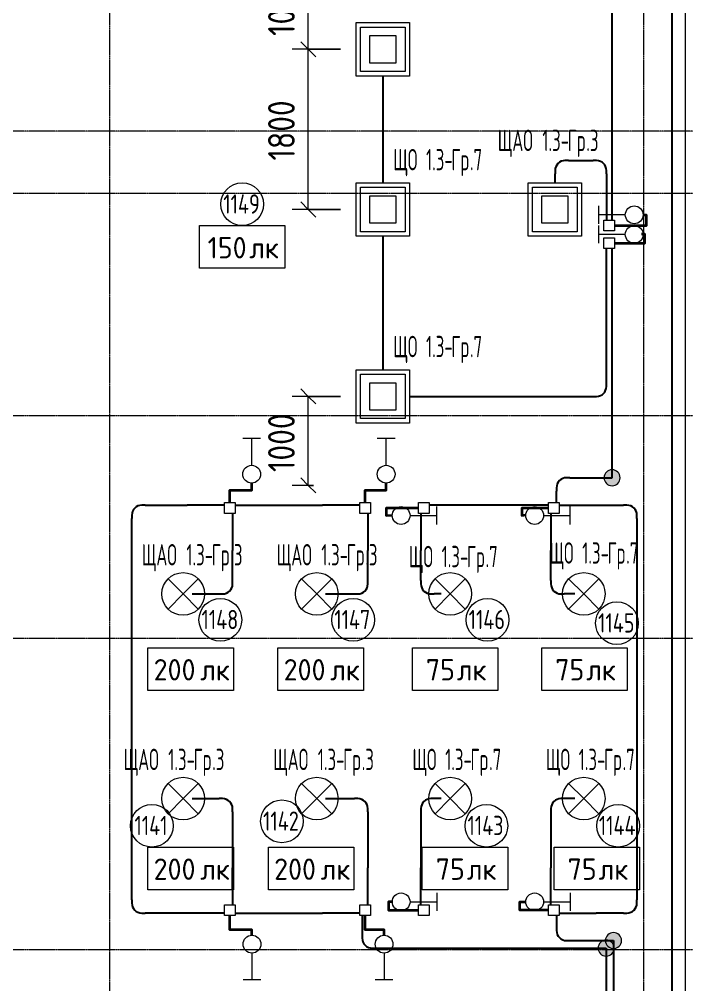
# Model space of a CAD drawing. Header units: millimetres. Extents: x -4730 to 98194, y -4296 to 93388.
# Drawn here: x 76986 to 84484, y 7609 to 18457 of the extents above; entities that cross this region are included whole.
import ezdxf

# ---------------------------------------------------------------- set-up
doc = ezdxf.new("R2010")
doc.units = ezdxf.units.MM
doc.linetypes.add('Линия сетки', pattern=[22.225, 12.7, -3.175, 3.175, -3.175])
for name, color, linetype, lineweight, true_color in [('Кабельные лотки', 5, 'Continuous', 25, 0x0000ff), ('Короба', 7, 'Continuous', 25, 0x008000), ('Опуск', 7, 'Continuous', 18, 0x007f00), ('Соединительные детали коробов', 7, 'Continuous', 25, 0x008000), ('Типовые аннотации', 5, 'Continuous', 18, 0x0000ff)]:
    doc.layers.add(name, color=color, linetype=linetype, lineweight=lineweight, true_color=true_color)
for name, color, linetype, lineweight in [('Марки помещений', 7, 'Continuous', 9), ('Марки силовых электроприборов', 7, 'Continuous', 9), ('Осевая линия', 7, 'Continuous', 18), ('Оси', 7, 'Continuous', 9), ('Провода', 7, 'Continuous', 35), ('Размеры', 7, 'Continuous', 9), ('Размеры-120', 7, 'Continuous', 9)]:
    doc.layers.add(name, color=color, linetype=linetype, lineweight=lineweight)
doc.styles.add('GOST Common', font='GOST_Common.ttf', dxfattribs={"width": 0.6, "height": 240})
doc.styles.add('GOST Common_1', font='GOST_Common.ttf', dxfattribs={"width": 0.9, "height": 300})
doc.styles.add('GOST Common_2', font='GOST_Common.ttf', dxfattribs={"height": 240})
doc.styles.add('GOST Common_3', font='GOST_Common.ttf', dxfattribs={"width": 0.8, "height": 216})
doc.dimstyles.new('ADSK_Проверочный_3', dxfattribs={"dimscale": 304.8, "dimtxt": 301.714499, "dimasz": 0.556693, "dimexe": 0.590551, "dimexo": 0.590551, "dimgap": 0.19685, "dimtad": 1, "dimdec": 3, "dimrnd": 0.001, "dimdsep": 46, "dimtxsty": 'GOST Common_1', "dimblk1": 'OBLIQUE', "dimblk2": 'OBLIQUE', "dimsah": 1, "dimcen": 0.09, "dimazin": 0, "dimtfac": 1, "dimtdec": 4, "dimtix": 1, "dimtmove": 0, "dimatfit": 3, "dimfxl": 1, "dimtvp": 1, "dimtolj": 1, "dimtzin": 0, "dimarcsym": 2})

# ---------------------------------------------------------------- blocks, each defined once
blk = doc.blocks.new('M_Короб_ отвод - Плоский торец - ПВХ - Стандартная-2386742-1-й этаж')
at = {"layer": 'Соединительные детали коробов'}
for p, q in [((0, 111.95), (0, 150.05)), ((-150.05, 0), (-111.95, 0))]:
    blk.add_line(p, q, dxfattribs=at)
blk.add_arc((-111.95, 111.95), 111.95, 270, 0, dxfattribs=at)
blk = doc.blocks.new('M_Короб_ отвод - Плоский торец - ПВХ - Стандартная-2670617-1-й этаж')
at = {"layer": 'Соединительные детали коробов'}
for p, q in [((88517, 25790), (88517, 25752)), ((88517, 25752), (88517, 25673)), ((88517, 25673), (88517, 25646))]:
    blk.add_line(p, q, dxfattribs=at)
blk = doc.blocks.new('M_Короб_ отвод - Плоский торец - ПВХ - Стандартная-V3-1-й этаж')
at = {"layer": 'Соединительные детали коробов'}
for p, q in [((88517, 25556), (88517, 25529)), ((88517, 25529), (88517, 25449)), ((88517, 25449), (88517, 25411))]:
    blk.add_line(p, q, dxfattribs=at)
blk = doc.blocks.new('M_Короб_ отвод - Плоский торец - ПВХ - Стандартная-V2-1-й этаж')
at = {"layer": 'Соединительные детали коробов'}
for p, q in [((87334, 39408), (87334, 39408)), ((87446, 39408), (87334, 39408)), ((87484, 39408), (87446, 39408))]:
    blk.add_line(p, q, dxfattribs=at)
blk = doc.blocks.new('M_Короб_ отвод - Плоский торец - ПВХ - Стандартная-V1-1-й этаж')
at = {"layer": 'Соединительные детали коробов'}
for p, q in [((13680, 60610), (13680, 60610)), ((13680, 60610), (13791.95, 60610)), ((13791.95, 60610), (13830.05, 60610))]:
    blk.add_line(p, q, dxfattribs=at)
blk = doc.blocks.new('DIMBLOCK326-1-й этаж')
at = {"layer": 'Размеры-120'}
for p, q in [((80233, 19120), (80149, 19205)), ((80293, 19120), (80053, 19120)), ((80233, 18120), (80233, 19120)), ((80233, 19120), (80318, 19035)), ((80233, 19120), (80293, 19120)), ((80595, 18120), (80053, 18120)), ((80233, 18120), (80149, 18205)), ((80233, 18120), (80318, 18035)), ((80233, 18120), (80595, 18120))]:
    blk.add_line(p, q, dxfattribs=at)
at = {"layer": 'Размеры-120', "color": 0, "insert": (79781, 18270), "char_height": 300, "width": 840.71, "attachment_point": 1, "rotation": 90, "line_spacing_factor": 1.022761, "style": 'GOST Common_1'}
blk.add_mtext('1000', dxfattribs=at)
blk = doc.blocks.new('_Oblique')
at = {"color": 0, "linetype": 'ByBlock', "lineweight": -2}
blk.add_line((-0.5, -0.5), (0.5, 0.5), dxfattribs=at)
blk = doc.blocks.new('DIMBLOCK327-1-й этаж')
at = {"layer": 'Размеры-120'}
for p, q in [((80595, 14220), (80053, 14220)), ((80233, 14220), (80149, 14305)), ((80233, 13220), (80233, 14220)), ((80233, 14220), (80318, 14135)), ((80233, 14220), (80595, 14220)), ((80233, 13220), (80149, 13305)), ((80293, 13220), (80053, 13220)), ((80233, 13220), (80318, 13135)), ((80233, 13220), (80293, 13220))]:
    blk.add_line(p, q, dxfattribs=at)
at = {"layer": 'Размеры-120', "color": 0, "insert": (79781, 13370), "char_height": 300, "width": 840.71, "attachment_point": 1, "rotation": 90, "line_spacing_factor": 1.022761, "style": 'GOST Common_1'}
blk.add_mtext('1000', dxfattribs=at)
blk = doc.blocks.new('DIMBLOCK328-1-й этаж')
at = {"layer": 'Размеры-120'}
for p, q in [((80595, 18120), (80053, 18120)), ((80233, 18120), (80149, 18205)), ((80233, 16320), (80233, 18120)), ((80233, 18120), (80318, 18035)), ((80233, 18120), (80595, 18120)), ((80233, 16320), (80149, 16405)), ((80595, 16320), (80053, 16320)), ((80233, 16320), (80318, 16235)), ((80233, 16320), (80595, 16320))]:
    blk.add_line(p, q, dxfattribs=at)
at = {"layer": 'Размеры-120', "color": 0, "insert": (79781, 16870), "char_height": 300, "width": 840.71, "attachment_point": 1, "rotation": 90, "line_spacing_factor": 1.022761, "style": 'GOST Common_1'}
blk.add_mtext('1800', dxfattribs=at)
blk = doc.blocks.new('Морка помещения_освещённость_ - Морка помещения_освещённость_-1484368-1-й этаж')
at = {"layer": 'Марки помещений', "color": 190, "true_color": 0x8000ff}
for p, q in [((-4, 0), (-4, 4)), ((-4, 4), (4, 4)), ((4, 4), (4, 0)), ((4, 0), (-4, 0))]:
    blk.add_line(p, q, dxfattribs=at)
blk = doc.blocks.new('ADSK_Марка_Помещение_1_ГОСТ21-501-2011 - Номер-85995-1-й этаж')
at = {"layer": 'Марки помещений'}
blk.add_circle((0, 0), 2, dxfattribs=at)

msp = doc.modelspace()

# ---------------------------------------------------------------- hatches: boundary and pattern name
at = {"layer": 'Опуск'}
h = msp.add_hatch(color=256, dxfattribs=at)
edge = h.paths.add_edge_path(flags=0)
edge.add_arc((83645.5441, 13305.8664), 90, 180, 360)
edge.add_arc((83645.5441, 13305.8664), 90, 0, 180)
h = msp.add_hatch(color=256, dxfattribs=at)
edge = h.paths.add_edge_path(flags=0)
edge.add_arc((83661.7014, 8105), 90, 180, 360)
edge.add_arc((83661.7014, 8105), 90, 0, 180)
h = msp.add_hatch(color=256, dxfattribs=at)
edge = h.paths.add_edge_path(flags=0)
edge.add_arc((83578.7014, 8020), 90, 180, 360)
edge.add_arc((83578.7014, 8020), 90, 0, 180)

# ---------------------------------------------------------------- linework, layer by layer
at = {"layer": 'Кабельные лотки'}
msp.add_line((84317.9607, 45878.1437), (84317.9607, 4978.1437), dxfattribs=at)
at = {"layer": 'Короба'}
for p, q in [((83645.5441, 16201.9062), (83645.5441, 20589.8195)), ((81072.264, 16617.5), (81072.264, 17822.5)), ((83154.578, 16870), (83432.4941, 16870)), ((83004.528, 16617.5), (83004.528, 16719.95)), ((83582.5441, 16719.95), (83582.5441, 16201.9062)), ((81072.264, 14517.5), (81072.264, 16022.5)), ((83582.5441, 14370.05), (83582.5441, 15881.9062)), ((83645.5441, 13455.9164), (83645.5441, 15881.9062)), ((81369.764, 14220), (83432.4941, 14220)), ((83171.7514, 13305.8664), (83495.4941, 13305.8664)), ((83021.7014, 13025.8664), (83021.7014, 13155.8164)), ((78400.2514, 12997.3664), (78873.0014, 12997.3664)), ((79107.7425, 12997.3664), (79017.2028, 12997.3664)), ((79290.2014, 12997.3664), (79251.9438, 12997.3664)), ((79410.2014, 12997.3664), (79448.459, 12997.3664)), ((79592.6604, 12997.3664), (79683.2, 12997.3664)), ((79827.4014, 12997.3664), (80393.0014, 12997.3664)), ((80627.7425, 12997.3664), (80537.2028, 12997.3664)), ((80810.2014, 12997.3664), (80771.9438, 12997.3664)), ((82930.2014, 12997.3664), (81590.2014, 12997.3664)), ((83050.2014, 12997.3664), (83088.459, 12997.3664)), ((83232.6604, 12997.3664), (83323.2, 12997.3664)), ((83467.4014, 12997.3664), (83775.1514, 12997.3664)), ((78250.2014, 8564.4164), (78250.2014, 12847.3164)), ((79381.7014, 12905.8664), (79381.7014, 12867.6089)), ((80901.7014, 12905.8664), (80901.7014, 12867.6089)), ((81498.7014, 12905.8664), (81498.7014, 12867.6089)), ((82958.7014, 12905.8664), (82958.7014, 12867.6089)), ((83925.2014, 12847.3164), (83925.2014, 8564.4164)), ((79381.7014, 12723.4075), (79381.7014, 12632.8678)), ((80901.7014, 12723.4075), (80901.7014, 12632.8678)), ((81498.7014, 12723.4075), (81498.7014, 12632.8678)), ((82958.7014, 12723.4075), (82958.7014, 12632.8678)), ((79381.7014, 12150.05), (79381.7014, 12488.6664)), ((80901.7014, 12150.05), (80901.7014, 12488.6664)), ((81498.7014, 12150.05), (81498.7014, 12488.6664)), ((82958.7014, 12150.05), (82958.7014, 12488.6664)), ((78927.2962, 12000), (79231.6514, 12000)), ((80427.2962, 12000), (80751.6514, 12000)), ((81727.2962, 12000), (81648.7514, 12000)), ((83227.2962, 12000), (83108.7514, 12000)), ((78927.2962, 9700), (79231.6514, 9700)), ((80427.2962, 9700), (80751.6514, 9700)), ((81727.2962, 9700), (81648.7514, 9700)), ((83227.2962, 9700), (83108.7514, 9700)), ((79381.7014, 9549.95), (79381.7014, 8923.0664)), ((80901.7014, 9549.95), (80901.7014, 8923.0664)), ((81498.7014, 9549.95), (81498.7014, 8923.0664)), ((82958.7014, 9549.95), (82958.7014, 8923.0664)), ((79381.7014, 8688.3254), (79381.7014, 8778.8651)), ((80901.7014, 8688.3254), (80901.7014, 8778.8651)), ((81498.7014, 8688.3254), (81498.7014, 8778.8651)), ((82958.7014, 8688.3254), (82958.7014, 8778.8651)), ((79381.7014, 8544.124), (79381.7014, 8505.8664)), ((80901.7014, 8505.8664), (80901.7014, 8544.124)), ((81498.7014, 8505.8664), (81498.7014, 8544.124)), ((82958.7014, 8505.8664), (82958.7014, 8544.124)), ((78873.0014, 8414.3664), (78400.2514, 8414.3664)), ((79107.7425, 8414.3664), (79017.2028, 8414.3664)), ((79290.2014, 8414.3664), (79251.9438, 8414.3664)), ((79410.2014, 8414.3664), (79448.459, 8414.3664)), ((79592.6604, 8414.3664), (79683.2, 8414.3664)), ((79827.4014, 8414.3664), (80393.0014, 8414.3664)), ((80627.7425, 8414.3664), (80537.2028, 8414.3664)), ((80810.2014, 8414.3664), (80771.9438, 8414.3664)), ((80838.7014, 8385.8664), (80838.7014, 8170.05)), ((83021.7014, 8385.8664), (83021.7014, 8255.05)), ((83050.2014, 8414.3664), (83088.459, 8414.3664)), ((83232.6604, 8414.3664), (83323.2, 8414.3664)), ((83775.1514, 8414.3664), (83467.4014, 8414.3664)), ((83171.7514, 8105), (83511.6514, 8105)), ((80988.7514, 8020), (83428.6514, 8020)), ((83661.7014, 7954.95), (83661.7014, 5591.8184)), ((83578.7014, 7869.95), (83578.7014, 6226.8184))]:
    msp.add_line(p, q, dxfattribs=at)
at = {"layer": 'Опуск'}
for centre, start, end in [((83645.5441, 13305.8664), 0, 180), ((83645.5441, 13305.8664), 180, 0), ((83661.7014, 8105), 0, 180), ((83578.7014, 8020), 0, 180), ((83661.7014, 8105), 180, 0), ((83578.7014, 8020), 180, 0)]:
    msp.add_arc(centre, 90, start, end, dxfattribs=at)
at = {"layer": 'Осевая линия'}
msp.add_line((84467.9607, 45878.1437), (84467.9607, 4978.1437), dxfattribs=at)
at = {"layer": 'Оси', "linetype": 'Линия сетки'}
for p, q in [((78000, 93388.3703), (78000, -3096.3487)), ((84000, 93388.3703), (84000, -3096.3487)), ((98194.2682, 17200), (-3530.0173, 17200)), ((98194.2682, 16500), (-3530.0173, 16500)), ((98194.2682, 14000), (-3530.0173, 14000)), ((98194.2682, 11500), (-3530.0173, 11500)), ((98194.2682, 8000), (-3530.0173, 8000))]:
    msp.add_line(p, q, dxfattribs=at)
at = {"layer": 'Провода', "flags": 128}
for points in [[(83674.0441, 16141.9065), (84034.0392, 16141.9082), (84034.0392, 16257.7017), (83993.9545, 16257.7017)], [(83674.0441, 15941.9065), (84014.0392, 15941.9082), (84014.0392, 16041.9082), (83977.7101, 16041.7692)], [(79350.2, 13025.8664), (79350.1966, 13165.8685), (79596.6164, 13165.8685), (79596.6164, 13245.6433)], [(80870.2, 13025.8664), (80870.1966, 13165.8685), (81107.261, 13165.8685), (81107.261, 13245.6433)], [(81470.2014, 12965.8667), (81107.261, 12965.8685), (81107.261, 12881.5145), (81176.2445, 12884.1484)], [(82930.2014, 12965.8668), (82630.1966, 12965.8685), (82630.1966, 12881.5145), (82678.4691, 12887.3989)], [(81181, 8540), (81135, 8540), (81135, 8445.8685), (81470.2014, 8445.8667)], [(82930.2014, 8445.8668), (82610.1966, 8445.8685), (82610.1966, 8540), (82669.2356, 8539.6474)], [(79600, 8164.3567), (79600, 8225), (79350.1966, 8225), (79350.2001, 8385.8664)], [(81084.2821, 8164.3567), (81084.2821, 8225), (80870.1966, 8225), (80870.2001, 8385.8664)]]:
    msp.add_lwpolyline(points, dxfattribs=at)
at = {"layer": 'Типовые аннотации'}
for p, q in [((80770, 18420), (81370, 18420)), ((80770, 17820), (80770, 18420)), ((80820, 18370), (81320, 18370)), ((80820, 17870), (80820, 18370)), ((81320, 18370), (81320, 17870)), ((81370, 18420), (81370, 17820)), ((80920, 18270), (80920, 17970)), ((81220, 18270), (80920, 18270)), ((81220, 17970), (81220, 18270)), ((80920, 17970), (81220, 17970)), ((81370, 17820), (80770, 17820)), ((81320, 17870), (80820, 17870)), ((80770, 16620), (81370, 16620)), ((80770, 16020), (80770, 16620)), ((81370, 16620), (81370, 16020)), ((80820, 16570), (81320, 16570)), ((80820, 16070), (80820, 16570)), ((81320, 16570), (81320, 16070)), ((80920, 16470), (80920, 16170)), ((81220, 16470), (80920, 16470)), ((81220, 16170), (81220, 16470)), ((80920, 16170), (81220, 16170)), ((81320, 16070), (80820, 16070)), ((83494.3567, 16140), (83494.3567, 15940)), ((81370, 16020), (80770, 16020)), ((83794.3567, 16040), (83494.3567, 16040)), ((80770, 14520), (81370, 14520)), ((80770, 13920), (80770, 14520)), ((80820, 14470), (81320, 14470)), ((80820, 13970), (80820, 14470)), ((81320, 14470), (81320, 13970)), ((81370, 14520), (81370, 13920)), ((80920, 14370), (80920, 14070)), ((81220, 14370), (80920, 14370)), ((81220, 14070), (81220, 14370)), ((80920, 14070), (81220, 14070)), ((81370, 13920), (80770, 13920)), ((81320, 13970), (80820, 13970)), ((81675.6433, 12781.5145), (81675.6433, 12981.5145)), ((83175.6433, 12781.5145), (83175.6433, 12981.5145)), ((81375.6433, 12881.5145), (81675.6433, 12881.5145)), ((82875.6433, 12881.5145), (83175.6433, 12881.5145)), ((81827.2962, 12000), (81657.5906, 12169.7056)), ((81827.2962, 12000), (81997.0018, 12169.7056)), ((83327.2962, 12000), (83157.5906, 12169.7056)), ((83327.2962, 12000), (83497.0018, 12169.7056)), ((81827.2962, 12000), (81657.5906, 11830.2944)), ((81827.2962, 12000), (81997.0018, 11830.2944)), ((83327.2962, 12000), (83157.5906, 11830.2944)), ((83327.2962, 12000), (83497.0018, 11830.2944)), ((81827.2962, 9700), (81657.5906, 9869.7056)), ((81827.2962, 9700), (81997.0018, 9869.7056)), ((83327.2962, 9700), (83157.5906, 9869.7056)), ((83327.2962, 9700), (83497.0018, 9869.7056)), ((81827.2962, 9700), (81657.5906, 9530.2944)), ((81827.2962, 9700), (81997.0018, 9530.2944)), ((83327.2962, 9700), (83157.5906, 9530.2944)), ((83327.2962, 9700), (83497.0018, 9530.2944)), ((81675.6433, 8640), (81675.6433, 8440)), ((83175.6433, 8640), (83175.6433, 8440)), ((81375.6433, 8540), (81675.6433, 8540)), ((82875.6433, 8540), (83175.6433, 8540))]:
    msp.add_line(p, q, dxfattribs=at)
at = {"layer": 'Типовые аннотации', "color": 1, "true_color": 0xff0000}
for p, q in [((82702.264, 16620), (83302.264, 16620)), ((82702.264, 16020), (82702.264, 16620)), ((83302.264, 16620), (83302.264, 16020)), ((82752.264, 16570), (83252.264, 16570)), ((82752.264, 16070), (82752.264, 16570)), ((83252.264, 16570), (83252.264, 16070)), ((82852.264, 16470), (82852.264, 16170)), ((83152.264, 16470), (82852.264, 16470)), ((83152.264, 16170), (83152.264, 16470)), ((83494.3567, 16360), (83494.3567, 16160)), ((82852.264, 16170), (83152.264, 16170)), ((83794.3567, 16260), (83494.3567, 16260)), ((83554.0441, 16201.9062), (83674.0441, 16201.9062)), ((83554.0441, 16081.9062), (83554.0441, 16201.9062)), ((83674.0441, 16201.9062), (83674.0441, 16081.9062)), ((83252.264, 16070), (82752.264, 16070)), ((83674.0441, 16081.9062), (83554.0441, 16081.9062)), ((83302.264, 16020), (82702.264, 16020)), ((79696.6164, 13745.6433), (79496.6164, 13745.6433)), ((79596.6164, 13445.6433), (79596.6164, 13745.6433)), ((81207.261, 13745.6433), (81007.261, 13745.6433)), ((81107.261, 13445.6433), (81107.261, 13745.6433)), ((79290.2014, 13025.8664), (79410.2014, 13025.8664)), ((79290.2014, 12905.8664), (79290.2014, 13025.8664)), ((79410.2014, 13025.8664), (79410.2014, 12905.8664)), ((80810.2014, 13025.8664), (80930.2014, 13025.8664)), ((80810.2014, 12905.8664), (80810.2014, 13025.8664)), ((80930.2014, 13025.8664), (80930.2014, 12905.8664)), ((79410.2014, 12905.8664), (79290.2014, 12905.8664)), ((80930.2014, 12905.8664), (80810.2014, 12905.8664)), ((78827.2962, 12000), (78657.5906, 12169.7056)), ((78827.2962, 12000), (78997.0018, 12169.7056)), ((80327.2962, 12000), (80157.5906, 12169.7056)), ((80327.2962, 12000), (80497.0018, 12169.7056)), ((78827.2962, 12000), (78657.5906, 11830.2944)), ((78827.2962, 12000), (78997.0018, 11830.2944)), ((80327.2962, 12000), (80157.5906, 11830.2944)), ((80327.2962, 12000), (80497.0018, 11830.2944)), ((78827.2962, 9700), (78657.5906, 9869.7056)), ((78827.2962, 9700), (78997.0018, 9869.7056)), ((80327.2962, 9700), (80157.5906, 9869.7056)), ((80327.2962, 9700), (80497.0018, 9869.7056)), ((78827.2962, 9700), (78657.5906, 9530.2944)), ((78827.2962, 9700), (78997.0018, 9530.2944)), ((80327.2962, 9700), (80157.5906, 9530.2944)), ((80327.2962, 9700), (80497.0018, 9530.2944)), ((79290.2014, 8505.8664), (79410.2014, 8505.8664)), ((79290.2014, 8385.8664), (79290.2014, 8505.8664)), ((79410.2014, 8505.8664), (79410.2014, 8385.8664)), ((80810.2014, 8505.8664), (80930.2014, 8505.8664)), ((80810.2014, 8385.8664), (80810.2014, 8505.8664)), ((80930.2014, 8505.8664), (80930.2014, 8385.8664)), ((79410.2014, 8385.8664), (79290.2014, 8385.8664)), ((80930.2014, 8385.8664), (80810.2014, 8385.8664)), ((79600, 7964.3567), (79600, 7664.3567)), ((81084.2821, 7964.3567), (81084.2821, 7664.3567)), ((79700, 7664.3567), (79500, 7664.3567)), ((81184.2821, 7664.3567), (80984.2821, 7664.3567))]:
    msp.add_line(p, q, dxfattribs=at)
at = {"layer": 'Типовые аннотации', "color": 16, "true_color": 0x800000}
for p, q in [((83554.0441, 16001.9062), (83674.0441, 16001.9062)), ((83554.0441, 15881.9062), (83554.0441, 16001.9062)), ((83674.0441, 16001.9062), (83674.0441, 15881.9062)), ((83674.0441, 15881.9062), (83554.0441, 15881.9062))]:
    msp.add_line(p, q, dxfattribs=at)
at = {"layer": 'Типовые аннотации', "color": 7}
for p, q in [((81470.2014, 13025.8664), (81590.2014, 13025.8664)), ((81470.2014, 12905.8664), (81470.2014, 13025.8664)), ((81590.2014, 13025.8664), (81590.2014, 12905.8664)), ((82930.2014, 13025.8664), (83050.2014, 13025.8664)), ((82930.2014, 12905.8664), (82930.2014, 13025.8664)), ((83050.2014, 13025.8664), (83050.2014, 12905.8664)), ((81590.2014, 12905.8664), (81470.2014, 12905.8664)), ((83050.2014, 12905.8664), (82930.2014, 12905.8664)), ((81470.2014, 8505.8664), (81590.2014, 8505.8664)), ((81470.2014, 8385.8664), (81470.2014, 8505.8664)), ((81590.2014, 8505.8664), (81590.2014, 8385.8664)), ((82930.2014, 8505.8664), (83050.2014, 8505.8664)), ((82930.2014, 8385.8664), (82930.2014, 8505.8664)), ((83050.2014, 8505.8664), (83050.2014, 8385.8664)), ((81590.2014, 8385.8664), (81470.2014, 8385.8664)), ((83050.2014, 8385.8664), (82930.2014, 8385.8664))]:
    msp.add_line(p, q, dxfattribs=at)
at = {"layer": 'Типовые аннотации', "color": 1, "true_color": 0xff0000}
for centre, radius in [((83894.3567, 16260), 100), ((79596.6164, 13345.6433), 100), ((81107.261, 13345.6433), 100), ((78827.2962, 12000), 240), ((80327.2962, 12000), 240), ((78827.2962, 9700), 240), ((80327.2962, 9700), 240), ((79600, 8064.3567), 100), ((81084.2821, 8064.3567), 100)]:
    msp.add_circle(centre, radius, dxfattribs=at)
at = {"layer": 'Типовые аннотации'}
for centre, radius in [((83894.3567, 16040), 100), ((81275.6433, 12881.5145), 100), ((82775.6433, 12881.5145), 100), ((81827.2962, 12000), 240), ((83327.2962, 12000), 240), ((81827.2962, 9700), 240), ((83327.2962, 9700), 240), ((81275.6433, 8540), 100), ((82775.6433, 8540), 100)]:
    msp.add_circle(centre, radius, dxfattribs=at)

# ---------------------------------------------------------------- block references
at = {"layer": 'Марки помещений', "xscale": 120, "yscale": 120, "zscale": 120}
for p in [(79489.7268, 16379.1732), (79244.8196, 11710.1992), (80736.886, 11710.1992), (82245.924, 11710.1992), (83700.7324, 11671.7899), (79936.7605, 9445.0834), (78475.8523, 9395.7461), (82233.4122, 9395.7461), (83714.8853, 9395.7461)]:
    msp.add_blockref('ADSK_Марка_Помещение_1_ГОСТ21-501-2011 - Номер-85995-1-й этаж', p, dxfattribs=at)
at = {"layer": 'Марки помещений', "color": 190, "true_color": 0x8000ff, "xscale": 120, "yscale": 120, "zscale": 120}
for p in [(79489.7268, 15659.1732), (78911.6721, 10916.3542), (80372.328, 10916.3542), (81882.0196, 10916.3542), (83335.2741, 10916.3542), (78911.6721, 8675.7461), (80265.027, 8675.7461), (81993.4122, 8675.7461), (83474.8853, 8675.7461)]:
    msp.add_blockref('Морка помещения_освещённость_ - Морка помещения_освещённость_-1484368-1-й этаж', p, dxfattribs=at)
at = {"layer": 'Соединительные детали коробов'}
for name, p, rotation in [('M_Короб_ отвод - Плоский торец - ПВХ - Стандартная-2386742-1-й этаж', (83004.528, 16870), 180), ('M_Короб_ отвод - Плоский торец - ПВХ - Стандартная-2386742-1-й этаж', (83582.5441, 16870), 90), ('M_Короб_ отвод - Плоский торец - ПВХ - Стандартная-2386742-1-й этаж', (83021.7014, 13305.8664), 180), ('M_Короб_ отвод - Плоский торец - ПВХ - Стандартная-2386742-1-й этаж', (78250.2014, 12997.3664), 180), ('M_Короб_ отвод - Плоский торец - ПВХ - Стандартная-V3-1-й этаж', (53461.7014, 101514.5224), 270), ('M_Короб_ отвод - Плоский торец - ПВХ - Стандартная-2670617-1-й этаж', (53461.7014, 101514.5224), 270), ('M_Короб_ отвод - Плоский торец - ПВХ - Стандартная-2670617-1-й этаж', (105238.7014, -75519.7896), 90), ('M_Короб_ отвод - Плоский торец - ПВХ - Стандартная-V3-1-й этаж', (105238.7014, -75519.7896), 90), ('M_Короб_ отвод - Плоский торец - ПВХ - Стандартная-V3-1-й этаж', (54981.7014, 101514.5224), 270), ('M_Короб_ отвод - Плоский торец - ПВХ - Стандартная-2670617-1-й этаж', (54981.7014, 101514.5224), 270), ('M_Короб_ отвод - Плоский торец - ПВХ - Стандартная-2670617-1-й этаж', (108878.7014, -75519.7896), 90), ('M_Короб_ отвод - Плоский торец - ПВХ - Стандартная-V3-1-й этаж', (108878.7014, -75519.7896), 90), ('M_Короб_ отвод - Плоский торец - ПВХ - Стандартная-2386742-1-й этаж', (83925.2014, 12997.3664), 90), ('M_Короб_ отвод - Плоский торец - ПВХ - Стандартная-2386742-1-й этаж', (81498.7014, 12000), 270), ('M_Короб_ отвод - Плоский торец - ПВХ - Стандартная-2386742-1-й этаж', (82958.7014, 12000), 270), ('M_Короб_ отвод - Плоский торец - ПВХ - Стандартная-2386742-1-й этаж', (79381.7014, 9700), 90), ('M_Короб_ отвод - Плоский торец - ПВХ - Стандартная-2386742-1-й этаж', (80901.7014, 9700), 90), ('M_Короб_ отвод - Плоский торец - ПВХ - Стандартная-2386742-1-й этаж', (81498.7014, 9700), 180), ('M_Короб_ отвод - Плоский торец - ПВХ - Стандартная-2386742-1-й этаж', (82958.7014, 9700), 180), ('M_Короб_ отвод - Плоский торец - ПВХ - Стандартная-V3-1-й этаж', (167898.8574, 34334.3664), 180), ('M_Короб_ отвод - Плоский торец - ПВХ - Стандартная-V3-1-й этаж', (169418.8574, 34334.3664), 180), ('M_Короб_ отвод - Плоский торец - ПВХ - Стандартная-V3-1-й этаж', (170015.8574, 34334.3664), 180), ('M_Короб_ отвод - Плоский торец - ПВХ - Стандартная-V3-1-й этаж', (171475.8574, 34334.3664), 180), ('M_Короб_ отвод - Плоский торец - ПВХ - Стандартная-2670617-1-й этаж', (169418.8574, 34334.3664), 180), ('M_Короб_ отвод - Плоский торец - ПВХ - Стандартная-2670617-1-й этаж', (170015.8574, 34334.3664), 180), ('M_Короб_ отвод - Плоский торец - ПВХ - Стандартная-2670617-1-й этаж', (171475.8574, 34334.3664), 180), ('M_Короб_ отвод - Плоский торец - ПВХ - Стандартная-2386742-1-й этаж', (78250.2014, 8414.3664), 270), ('M_Короб_ отвод - Плоский торец - ПВХ - Стандартная-V3-1-й этаж', (53461.7014, 96931.5224), 270), ('M_Короб_ отвод - Плоский торец - ПВХ - Стандартная-2670617-1-й этаж', (53461.7014, 96931.5224), 270), ('M_Короб_ отвод - Плоский торец - ПВХ - Стандартная-2670617-1-й этаж', (105238.7014, -80102.7896), 90), ('M_Короб_ отвод - Плоский торец - ПВХ - Стандартная-V3-1-й этаж', (105238.7014, -80102.7896), 90), ('M_Короб_ отвод - Плоский торец - ПВХ - Стандартная-V3-1-й этаж', (54981.7014, 96931.5224), 270), ('M_Короб_ отвод - Плоский торец - ПВХ - Стандартная-2670617-1-й этаж', (54981.7014, 96931.5224), 270), ('M_Короб_ отвод - Плоский торец - ПВХ - Стандартная-2670617-1-й этаж', (108878.7014, -80102.7896), 90), ('M_Короб_ отвод - Плоский торец - ПВХ - Стандартная-V3-1-й этаж', (108878.7014, -80102.7896), 90), ('M_Короб_ отвод - Плоский торец - ПВХ - Стандартная-2386742-1-й этаж', (83021.7014, 8105), 270), ('M_Короб_ отвод - Плоский торец - ПВХ - Стандартная-2386742-1-й этаж', (80838.7014, 8020), 270)]:
    msp.add_blockref(name, p, dxfattribs=dict(at, rotation=rotation))
for name, p in [('M_Короб_ отвод - Плоский торец - ПВХ - Стандартная-2386742-1-й этаж', (83582.5441, 14220)), ('M_Короб_ отвод - Плоский торец - ПВХ - Стандартная-2670617-1-й этаж', (-9135.4546, -12922.6336)), ('M_Короб_ отвод - Плоский торец - ПВХ - Стандартная-2670617-1-й этаж', (-7615.4546, -12922.6336)), ('M_Короб_ отвод - Плоский торец - ПВХ - Стандартная-2670617-1-й этаж', (-7018.4546, -12922.6336)), ('M_Короб_ отвод - Плоский торец - ПВХ - Стандартная-2670617-1-й этаж', (-5558.4546, -12922.6336)), ('M_Короб_ отвод - Плоский торец - ПВХ - Стандартная-V3-1-й этаж', (-9135.4546, -12922.6336)), ('M_Короб_ отвод - Плоский торец - ПВХ - Стандартная-V3-1-й этаж', (-7615.4546, -12922.6336)), ('M_Короб_ отвод - Плоский торец - ПВХ - Стандартная-V3-1-й этаж', (-7018.4546, -12922.6336)), ('M_Короб_ отвод - Плоский торец - ПВХ - Стандартная-V3-1-й этаж', (-5558.4546, -12922.6336)), ('M_Короб_ отвод - Плоский торец - ПВХ - Стандартная-2386742-1-й этаж', (79381.7014, 12000)), ('M_Короб_ отвод - Плоский торец - ПВХ - Стандартная-2386742-1-й этаж', (80901.7014, 12000)), ('M_Короб_ отвод - Плоский торец - ПВХ - Стандартная-2386742-1-й этаж', (83925.2014, 8414.3664))]:
    msp.add_blockref(name, p, dxfattribs=at)
at = {"layer": 'Соединительные детали коробов', "extrusion": (0, 0, -1)}
for p, rotation in [((-23035.5441, -374.1336), 90), ((-144271.7014, 21785), 270), ((-144188.7014, 21700), 270)]:
    msp.add_blockref('M_Короб_ отвод - Плоский торец - ПВХ - Стандартная-V1-1-й этаж', p, dxfattribs=dict(at, rotation=rotation))
for name, p in [('M_Короб_ отвод - Плоский торец - ПВХ - Стандартная-V2-1-й этаж', (-170979.2941, -26102.2588)), ('M_Короб_ отвод - Плоский торец - ПВХ - Стандартная-V3-1-й этаж', (-167898.8574, -16867.176)), ('M_Короб_ отвод - Плоский торец - ПВХ - Стандартная-V2-1-й этаж', (-170995.4514, -31303.1252)), ('M_Короб_ отвод - Плоский торец - ПВХ - Стандартная-V2-1-й этаж', (-170912.4514, -31388.1252))]:
    msp.add_blockref(name, p, dxfattribs=at)

# ---------------------------------------------------------------- texts
at = {"layer": 'Марки помещений', "char_height": 216, "attachment_point": 1, "style": 'GOST Common_3'}
for s, insert, width in [('1149', (79277.7309, 16489.9604), 523.3416), ('1148', (79032.8237, 11820.9865), 523.3416), ('1147', (80524.8901, 11820.9865), 523.3416), ('1146', (82033.9281, 11820.9865), 523.3416), ('1145', (83488.7365, 11782.5771), 523.3416), ('1142', (79724.7645, 9555.8706), 523.3416), ('1141', (78279.6963, 9506.5334), 484.8606), ('1143', (82021.4163, 9506.5334), 523.3416), ('1144', (83496.6493, 9506.5334), 538.734)]:
    msp.add_mtext(s, dxfattribs=dict(at, insert=insert, width=width))
at = {"layer": 'Марки помещений', "color": 190, "true_color": 0x8000ff, "char_height": 240, "attachment_point": 1, "style": 'GOST Common_2'}
for s, insert, width in [('150', (79101.843, 16010.8851), 567.59475), ('лк', (79570.1555, 16010.8851), 413.67075), ('200', (78495.5883, 11268.0662), 634.9365), ('лк', (79019.4633, 11268.0662), 413.67075), ('200', (79956.2441, 11268.0662), 634.9365), ('лк', (80480.1191, 11268.0662), 413.67075), ('75', (81553.5357, 11268.0662), 423.291), ('лк', (81902.7857, 11268.0662), 413.67075), ('75', (83006.7902, 11268.0662), 423.291), ('лк', (83356.0402, 11268.0662), 413.67075), ('200', (78495.5883, 9027.4581), 634.9365), ('200', (79848.9432, 9027.4581), 634.9365), ('75', (81664.9284, 9027.4581), 423.291), ('75', (83146.4014, 9027.4581), 423.291), ('лк', (79019.4633, 9027.4581), 413.67075), ('лк', (80372.8182, 9027.4581), 413.67075), ('лк', (82014.1784, 9027.4581), 413.67075), ('лк', (83495.6514, 9027.4581), 413.67075)]:
    msp.add_mtext(s, dxfattribs=dict(at, insert=insert, width=width))
at = {"layer": 'Марки силовых электроприборов', "char_height": 240, "attachment_point": 1, "style": 'GOST Common'}
for s, insert, width in [('ЩАО', (82360.8166, 17216.3148), 502.17705), (' 1.3-', (82775.1541, 17216.3148), 450.2277), ('Гр', (83146.6291, 17216.3148), 253.9746), ('.3', (83356.1791, 17216.3148), 173.1645), ('ЩО', (81187.1253, 17000.1824), 340.55685), (' 1.3-', (81468.1128, 17000.1824), 450.2277), ('Гр', (81839.5878, 17000.1824), 253.9746), ('.7', (82049.1378, 17000.1824), 178.93665), ('ЩО', (81187.1253, 14900.1824), 340.55685), (' 1.3-', (81468.1128, 14900.1824), 450.2277), ('Гр', (81839.5878, 14900.1824), 253.9746), ('.7', (82049.1378, 14900.1824), 178.93665), ('ЩАО', (78361.5116, 12560.1824), 502.17705), (' 1.3-', (78775.8491, 12560.1824), 450.2277), ('Гр', (79147.3241, 12560.1824), 253.9746), ('.3', (79356.8741, 12560.1824), 173.1645), ('ЩАО', (79877.7175, 12560.1824), 502.17705), (' 1.3-', (80292.055, 12560.1824), 450.2277), ('Гр', (80663.53, 12560.1824), 253.9746), ('.3', (80873.08, 12560.1824), 173.1645), ('ЩО', (81362.1575, 12540.1824), 340.55685), (' 1.3-', (81643.145, 12540.1824), 450.2277), ('Гр', (82014.62, 12540.1824), 253.9746), ('.7', (82224.17, 12540.1824), 178.93665), ('ЩО', (82942.1575, 12580.1824), 340.55685), (' 1.3-', (83223.145, 12580.1824), 450.2277), ('Гр', (83594.62, 12580.1824), 253.9746), ('.7', (83804.17, 12580.1824), 178.93665), ('ЩАО', (78157.7175, 10260.1824), 502.17705), (' 1.3-', (78572.055, 10260.1824), 450.2277), ('Гр', (78943.53, 10260.1824), 253.9746), ('.3', (79153.08, 10260.1824), 173.1645), ('ЩАО', (79837.7175, 10260.1824), 502.17705), (' 1.3-', (80252.055, 10260.1824), 450.2277), ('Гр', (80623.53, 10260.1824), 253.9746), ('.3', (80833.08, 10260.1824), 173.1645), ('ЩО', (81402.1575, 10260.1824), 340.55685), (' 1.3-', (81683.145, 10260.1824), 450.2277), ('Гр', (82054.62, 10260.1824), 253.9746), ('.7', (82264.17, 10260.1824), 178.93665), ('ЩО', (82902.1575, 10260.1824), 340.55685), (' 1.3-', (83183.145, 10260.1824), 450.2277), ('Гр', (83554.62, 10260.1824), 253.9746), ('.7', (83764.17, 10260.1824), 178.93665)]:
    msp.add_mtext(s, dxfattribs=dict(at, insert=insert, width=width))

# ---------------------------------------------------------------- dimensions: what is measured, and where the dimension line sits
at = {"layer": 'Размеры'}
for base, p1, p2, override, picture, middle in [((80233.3565, 19120), (80774.764, 18120), (80113.3746, 19120), {"dimpost": '<>', "dimfxl": 1198.93115}, 'DIMBLOCK326-1-й этаж', (80023.3565, 18620)), ((80233.3565, 18120), (80774.764, 16320), (80774.764, 18120), {"dimpost": '<>', "dimfxl": 1800}, 'DIMBLOCK328-1-й этаж', (80023.3565, 17220)), ((80233.3565, 14220), (80113.3746, 13220), (80774.764, 14220), {"dimpost": '<>', "dimfxl": 1198.93115}, 'DIMBLOCK327-1-й этаж', (80023.3565, 13720))]:
    dim = msp.add_linear_dim(base=base, p1=p1, p2=p2, angle=90, dimstyle='ADSK_Проверочный_3', override=override, dxfattribs=at)
    dim.commit()
    dim.dimension.update_dxf_attribs({"geometry": picture, "text_midpoint": middle})

doc.saveas('drawing.dxf')
